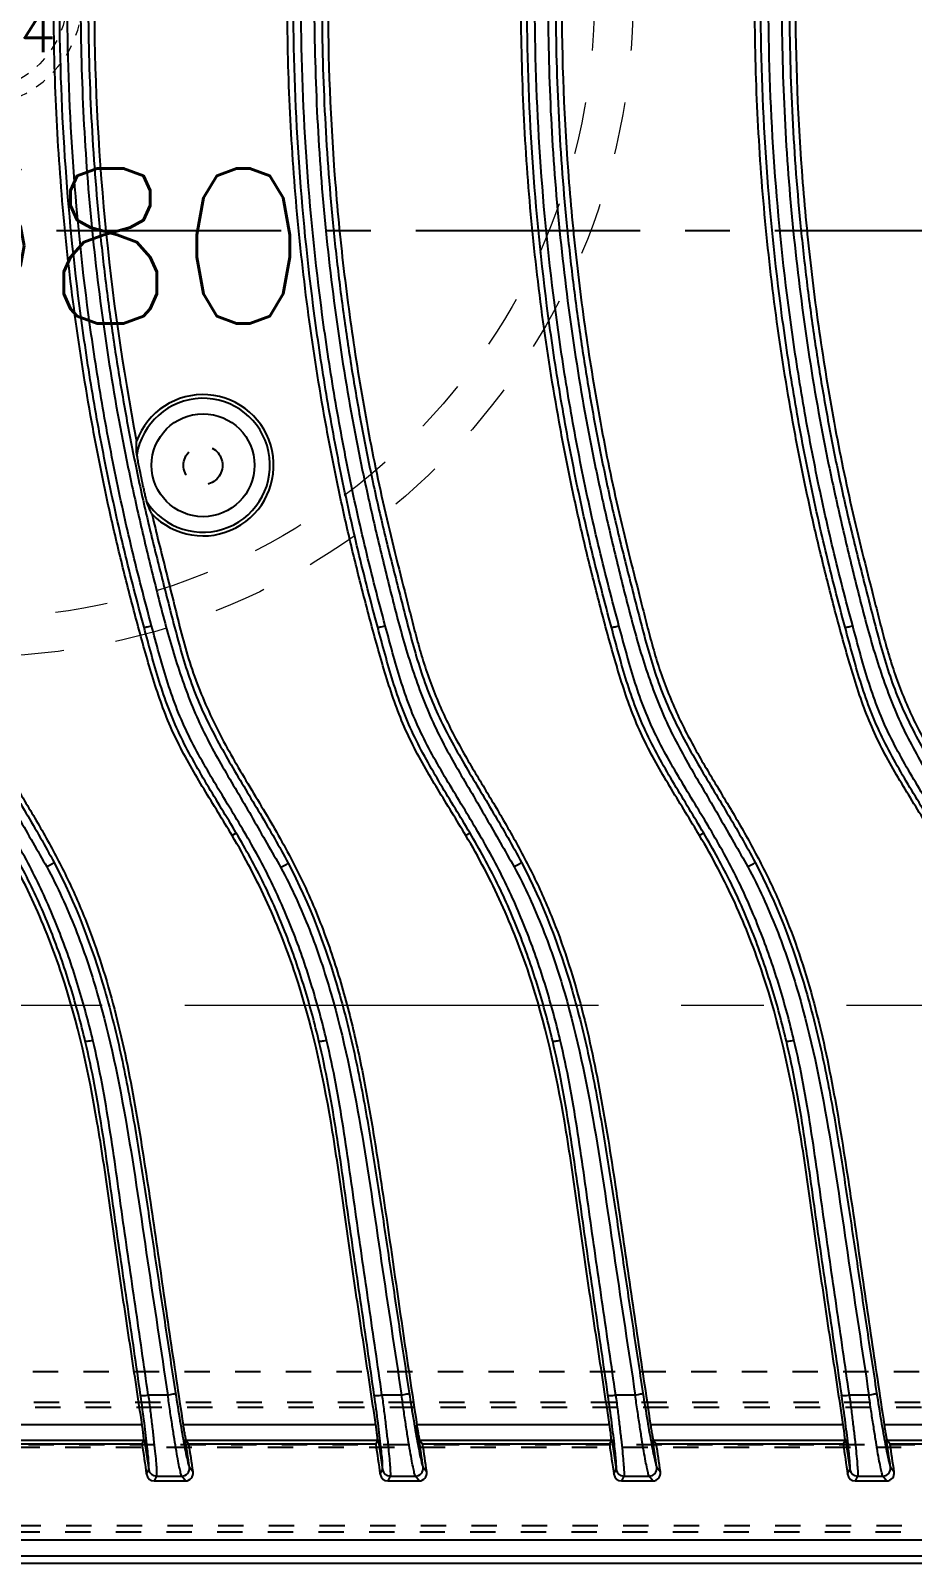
# Model space of a CAD drawing. Header units: millimetres. Extents: x -946 to 3963, y -10008 to 1396.
# Drawn here: x 1426.8 to 1483.7, y -934.9 to -836 of the extents above; entities that cross this region are included whole.
import ezdxf
from ezdxf.enums import TextEntityAlignment as Align

# ---------------------------------------------------------------- set-up
doc = ezdxf.new("R2010")
doc.units = ezdxf.units.MM
doc.header["$LTSCALE"] = 16.335
doc.linetypes.add('CENTER', pattern=[0.6, 0.375, -0.075, 0.075, -0.075])
doc.linetypes.add('HIDDEN', pattern=[0.2, 0.1, -0.1])
doc.layers.get('0').update_dxf_attribs({"linetype": 'CONTINUOUS'})
doc.layers.add('DEFAULT_2', color=8, linetype='HIDDEN')
for name, color, linetype, lineweight in [('moldbase', 7, 'CONTINUOUS', 20), ('screw', 33, 'CONTINUOUS', 13), ('sp', 193, 'CONTINUOUS', 9)]:
    doc.layers.add(name, color=color, linetype=linetype, lineweight=lineweight)
doc.styles.add('TXT', font='txt.shx', dxfattribs={"bigfont": 'gbcbig.shx'})

# ---------------------------------------------------------------- blocks, each defined once
blk = doc.blocks.new('sp_80_th', base_point=(1583.194, -1098.857))
at = {"layer": 'sp', "color": 1, "linetype": 'CENTER', "ltscale": 2.643404}
for p, q in [((1583.194, -1145.607), (1583.194, -1052.107)), ((1536.444, -1098.857), (1629.944, -1098.857))]:
    blk.add_line(p, q, dxfattribs=at)
at = {"layer": 'sp', "linetype": 'HIDDEN', "ltscale": 2.073258}
for radius in [42.5, 40]:
    blk.add_circle((1583.194, -1098.857), radius, dxfattribs=at)
at = {"layer": 'sp', "color": 6, "style": 'TXT'}
blk.add_text('SP%%c80', height=10, dxfattribs=at).set_placement((1583.194, -1114.857), align=Align.MIDDLE)
blk = doc.blocks.new('screw_m14_g')
at = {"layer": 'screw', "color": 1, "linetype": 'CENTER', "ltscale": 0.435384}
for p, q in [((0, -7.7), (0, 7.7)), ((-7.7, 0), (7.7, 0))]:
    blk.add_line(p, q, dxfattribs=at)
at = {"layer": 'screw', "linetype": 'HIDDEN', "ltscale": 0.435384}
blk.add_circle((0, 0), 6, dxfattribs=at)
at = {"layer": 'screw', "color": 92, "linetype": 'HIDDEN', "ltscale": 0.435384}
blk.add_arc((0, 0), 7, 270, 180, dxfattribs=at)
at = {"layer": 'screw', "color": 6, "style": 'TXT'}
blk.add_text('M14', height=2.8, dxfattribs=at).set_placement((-2.38, -3.5))
blk = doc.blocks.new('11')
at = {"layer": 'screw'}
blk.add_blockref('screw_m14_g', (1583.194, -1098.857), dxfattribs=at)
at = {"layer": 'sp'}
blk.add_blockref('sp_80_th', (1583.194, -1098.857), dxfattribs=at)

msp = doc.modelspace()

# ---------------------------------------------------------------- linework, layer by layer
at = {"color": 1, "linetype": 'CENTER', "ltscale": 2.363514}
msp.add_line((1243.194, -848.857), (1883.194, -848.857), dxfattribs=at)
at = {"color": 7, "linetype": 'Continuous'}
for p, q in [((1440.104, -887.744), (1439.834, -887.903)), ((1455.179, -887.744), (1454.909, -887.903)), ((1470.254, -887.744), (1469.984, -887.903)), ((1435.683, -924.001), (1434.423, -924.001)), ((1450.758, -924.001), (1449.498, -924.001)), ((1465.833, -924.001), (1464.573, -924.001)), ((1480.908, -924.001), (1479.648, -924.001)), ((1434.026, -925.914), (1421.594, -925.914)), ((1449.101, -925.914), (1436.669, -925.914)), ((1464.176, -925.914), (1451.744, -925.914)), ((1451.886, -926.868), (1451.749, -925.952)), ((1479.251, -925.914), (1466.819, -925.914)), ((1494.326, -925.914), (1481.894, -925.914)), ((1421.777, -926.917), (1434.142, -926.917)), ((1421.97, -927.152), (1434.019, -927.152)), ((1434.168, -926.867), (1434.019, -927.152)), ((1434.168, -926.867), (1434.456, -928.804)), ((1436.811, -926.868), (1437.045, -927.152)), ((1436.852, -926.917), (1449.217, -926.917)), ((1437.045, -927.152), (1449.094, -927.152)), ((1449.243, -926.867), (1449.094, -927.152)), ((1449.243, -926.867), (1449.531, -928.804)), ((1451.927, -926.917), (1452.12, -927.152)), ((1451.927, -926.917), (1464.292, -926.917)), ((1452.12, -927.152), (1464.169, -927.152)), ((1464.318, -926.867), (1464.169, -927.152)), ((1464.318, -926.867), (1464.606, -928.804)), ((1466.961, -926.868), (1467.195, -927.152)), ((1467.002, -926.917), (1479.367, -926.917)), ((1467.195, -927.152), (1479.244, -927.152)), ((1479.393, -926.867), (1479.244, -927.152)), ((1479.393, -926.867), (1479.681, -928.804)), ((1482.036, -926.868), (1482.27, -927.152)), ((1482.077, -926.917), (1494.442, -926.917)), ((1482.27, -927.152), (1494.319, -927.152)), ((1434.309, -929.11), (1434.456, -928.804)), ((1434.952, -929.234), (1434.805, -929.538)), ((1434.805, -929.538), (1436.819, -929.538)), ((1434.952, -929.234), (1436.582, -929.234)), ((1436.819, -929.538), (1436.582, -929.234)), ((1437.078, -928.657), (1437.315, -928.962)), ((1449.384, -929.11), (1449.531, -928.804)), ((1450.027, -929.234), (1449.88, -929.538)), ((1449.88, -929.538), (1451.894, -929.538)), ((1450.027, -929.234), (1451.657, -929.234)), ((1451.894, -929.538), (1451.657, -929.234)), ((1452.153, -928.657), (1452.39, -928.962)), ((1464.459, -929.11), (1464.606, -928.804)), ((1465.102, -929.234), (1464.955, -929.538)), ((1464.955, -929.538), (1466.969, -929.538)), ((1465.102, -929.234), (1466.732, -929.234)), ((1466.969, -929.538), (1466.732, -929.234)), ((1467.228, -928.657), (1467.465, -928.962)), ((1479.534, -929.11), (1479.681, -928.804)), ((1480.177, -929.234), (1480.03, -929.538)), ((1480.03, -929.538), (1482.044, -929.538)), ((1480.177, -929.234), (1481.807, -929.234)), ((1482.044, -929.538), (1481.807, -929.234)), ((1482.303, -928.657), (1482.54, -928.962)), ((1593.543, -933.363), (1416.663, -933.363)), ((1416.687, -934.367), (1593.518, -934.367)), ((1619.855, -934.859), (1395.982, -934.859))]:
    msp.add_line(p, q, dxfattribs=at)
msp.add_circle((1437.956, -864.007), 3.318, dxfattribs=at)
for centre, radius, start, end in [((1582.354, -833.818), 151.417, 180.01484, 190.90285), ((1437.956, -864.007), 4.556, 223.61929, 160.12371), ((1437.956, -864.007), 4.321, 212.47533, 171.30992), ((1434.805, -929.037), 0.502, 188.38425, 270.00003), ((1434.953, -928.729), 0.503, 188.5979, 269.92974), ((1436.58, -928.73), 0.503, 270.13867, 8.11568), ((1449.88, -929.037), 0.502, 188.38469, 270.00049), ((1450.028, -928.729), 0.503, 188.59791, 269.92975), ((1451.655, -928.73), 0.503, 270.13866, 8.11564), ((1464.955, -929.037), 0.502, 188.39382, 270.0061), ((1465.103, -928.729), 0.503, 188.5979, 269.92974), ((1466.73, -928.73), 0.503, 270.13867, 8.11568), ((1480.03, -929.037), 0.502, 188.39382, 270.0061), ((1480.178, -928.729), 0.503, 188.5979, 269.92974), ((1481.805, -928.73), 0.503, 270.13867, 8.11568)]:
    msp.add_arc(centre, radius, start, end, dxfattribs=at)
for centre, major_axis, ratio, start_param, end_param in [((6646.05, -151.375), (4145.301, 3254.93), 0.999193, 2.623347, 2.623723), ((-210.185, -1172.935), (1649.642, -229.679), 0.999338, 0.285537, 0.286637), ((6661.125, -151.375), (4145.301, 3254.93), 0.999193, 2.623347, 2.623723), ((-195.11, -1172.935), (1649.642, -229.679), 0.999338, 0.285537, 0.286637), ((6676.2, -151.375), (4145.301, 3254.93), 0.999193, 2.623347, 2.623723), ((-180.035, -1172.935), (1649.642, -229.679), 0.999338, 0.285537, 0.286637), ((6691.275, -151.375), (4145.301, 3254.93), 0.999193, 2.623347, 2.623723), ((-164.96, -1172.935), (1649.642, -229.679), 0.999338, 0.285537, 0.286637)]:
    msp.add_ellipse(centre, major_axis=major_axis, ratio=ratio, start_param=start_param, end_param=end_param, dxfattribs=at)
for points, knots in [([(1414.973, -833.857), (1414.988, -836.288), (1415.092, -841.152), (1415.625, -848.429), (1416.506, -855.669), (1417.517, -861.662), (1418.524, -866.416), (1419.215, -869.373), (1419.795, -871.731), (1420.387, -874.085), (1421.041, -876.426), (1421.841, -878.72), (1422.529, -880.407), (1423.333, -882.042), (1424.228, -883.627), (1425.159, -885.192), (1426.072, -886.767), (1426.973, -888.348), (1427.578, -889.399), (1427.883, -889.923)], [0, 0, 0, 0, 0.125113, 0.250209, 0.375276, 0.5003, 0.562798, 0.625282, 0.656518, 0.687749, 0.750213, 0.781482, 0.812719, 0.843913, 0.875129, 0.906375, 0.937601, 0.968803, 1, 1, 1, 1]), ([(1415.476, -833.857), (1415.476, -836.282), (1415.592, -841.122), (1416.032, -847.154), (1416.558, -851.951), (1417.037, -855.536), (1417.6, -859.109), (1418.248, -862.67), (1418.985, -866.221), (1419.836, -869.757), (1420.59, -872.696), (1421.193, -875.042), (1421.678, -876.775), (1422.248, -878.469), (1422.944, -880.113), (1423.761, -881.71), (1424.954, -883.82), (1426.545, -886.427), (1427.773, -888.551), (1428.345, -889.64)], [0, 0, 0, 0, 0.125365, 0.25021, 0.312539, 0.374846, 0.43716, 0.499518, 0.561965, 0.624622, 0.687526, 0.718829, 0.74984, 0.780544, 0.811167, 0.842041, 0.873266, 0.936417, 1, 1, 1, 1]), ([(1415.862, -833.857), (1415.862, -837.827), (1416.098, -843.787), (1416.88, -851.693), (1417.567, -856.611), (1418.228, -860.527), (1418.776, -863.455), (1419.394, -866.37), (1420.079, -869.269), (1420.695, -871.673), (1421.18, -873.6), (1421.546, -875.044), (1421.948, -876.478), (1422.416, -877.894), (1422.963, -879.281), (1423.785, -881.091), (1424.993, -883.263), (1426.545, -885.805), (1428.046, -888.38), (1429.411, -891.03), (1430.584, -893.772), (1431.874, -897.531), (1432.838, -901.391), (1433.573, -905.294), (1434.222, -909.213), (1434.939, -914.125), (1435.784, -920.022), (1436.375, -923.95), (1436.669, -925.914)], [0, 0, 0, 0, 0.124968, 0.187465, 0.249961, 0.281211, 0.31246, 0.343711, 0.374959, 0.406206, 0.421837, 0.43747, 0.453094, 0.468719, 0.484358, 0.499999, 0.531246, 0.562507, 0.593754, 0.625011, 0.656262, 0.68752, 0.750005, 0.781257, 0.812506, 0.875004, 0.937502, 1, 1, 1, 1]), ([(1439.834, -887.903), (1439.239, -886.902), (1438.314, -885.419), (1437.131, -883.411), (1436.303, -881.87), (1435.588, -880.274), (1434.998, -878.628), (1434.483, -876.957), (1433.843, -874.715), (1433.104, -871.898), (1432.266, -868.506), (1431.515, -865.092), (1430.624, -860.519), (1429.698, -854.767), (1428.904, -847.821), (1428.427, -840.846), (1428.321, -836.186), (1428.321, -833.857)], [0, 0, 0, 0, 0.062488, 0.093776, 0.125042, 0.156257, 0.187508, 0.21881, 0.250084, 0.31256, 0.375057, 0.437555, 0.500052, 0.625038, 0.750024, 0.875012, 1, 1, 1, 1]), ([(1434.151, -874.46), (1433.707, -872.816), (1432.853, -869.512), (1431.747, -864.504), (1430.815, -859.449), (1429.794, -852.672), (1428.937, -844.141), (1428.708, -837.286), (1428.708, -833.857)], [0, 0, 0, 0, 0.124315, 0.249197, 0.37441, 0.499582, 0.749568, 1, 1, 1, 1]), ([(1434.636, -874.358), (1434.193, -872.718), (1433.341, -869.422), (1432.239, -864.426), (1431.31, -859.384), (1430.293, -852.624), (1429.438, -844.115), (1429.21, -837.278), (1429.21, -833.857)], [0, 0, 0, 0, 0.124348, 0.249206, 0.374419, 0.499595, 0.749577, 1, 1, 1, 1]), ([(1430.048, -833.857), (1430.064, -836.291), (1430.167, -841.159), (1430.702, -848.443), (1431.583, -855.69), (1432.596, -861.689), (1433.606, -866.447), (1434.297, -869.406), (1434.878, -871.767), (1435.473, -874.123), (1436.129, -876.465), (1436.932, -878.761), (1437.623, -880.449), (1438.429, -882.084), (1439.327, -883.67), (1440.259, -885.236), (1441.174, -886.812), (1442.075, -888.395), (1442.679, -889.448), (1442.985, -889.972)], [0, 0, 0, 0, 0.125114, 0.25021, 0.375277, 0.5003, 0.562799, 0.625283, 0.656519, 0.68775, 0.750214, 0.781482, 0.812719, 0.843914, 0.87513, 0.906376, 0.937601, 0.968803, 1, 1, 1, 1]), ([(1430.551, -833.857), (1430.551, -836.286), (1430.667, -841.135), (1431.109, -847.177), (1431.637, -851.982), (1432.118, -855.572), (1432.682, -859.151), (1433.332, -862.717), (1434.072, -866.273), (1434.926, -869.814), (1435.68, -872.757), (1436.285, -875.105), (1436.773, -876.839), (1437.347, -878.532), (1438.048, -880.174), (1438.868, -881.77), (1440.062, -883.876), (1441.653, -886.48), (1442.877, -888.602), (1443.447, -889.69)], [0, 0, 0, 0, 0.125467, 0.250402, 0.312772, 0.375117, 0.437466, 0.499857, 0.562336, 0.625025, 0.687958, 0.719263, 0.750266, 0.780951, 0.811548, 0.842382, 0.873552, 0.936569, 1, 1, 1, 1]), ([(1454.909, -887.903), (1454.314, -886.902), (1453.389, -885.419), (1452.206, -883.411), (1451.378, -881.87), (1450.663, -880.274), (1450.073, -878.628), (1449.558, -876.957), (1448.918, -874.715), (1448.179, -871.898), (1447.341, -868.506), (1446.59, -865.092), (1445.699, -860.519), (1444.773, -854.767), (1443.979, -847.821), (1443.502, -840.846), (1443.396, -836.186), (1443.396, -833.857)], [0, 0, 0, 0, 0.062488, 0.093776, 0.125042, 0.156257, 0.187508, 0.21881, 0.250084, 0.31256, 0.375057, 0.437555, 0.500052, 0.625038, 0.750024, 0.875012, 1, 1, 1, 1]), ([(1449.226, -874.46), (1448.782, -872.816), (1447.928, -869.512), (1446.822, -864.504), (1445.89, -859.449), (1444.869, -852.672), (1444.012, -844.141), (1443.783, -837.286), (1443.783, -833.857)], [0, 0, 0, 0, 0.124315, 0.249197, 0.37441, 0.499582, 0.749568, 1, 1, 1, 1]), ([(1449.711, -874.358), (1449.268, -872.718), (1448.416, -869.422), (1447.314, -864.426), (1446.385, -859.384), (1445.368, -852.624), (1444.513, -844.115), (1444.285, -837.278), (1444.285, -833.857)], [0, 0, 0, 0, 0.124348, 0.249206, 0.374419, 0.499595, 0.749577, 1, 1, 1, 1]), ([(1445.123, -833.857), (1445.138, -836.288), (1445.242, -841.152), (1445.775, -848.429), (1446.656, -855.669), (1447.667, -861.662), (1448.674, -866.416), (1449.365, -869.373), (1449.945, -871.731), (1450.537, -874.085), (1451.191, -876.426), (1451.991, -878.72), (1452.679, -880.407), (1453.483, -882.042), (1454.378, -883.627), (1455.309, -885.192), (1456.222, -886.767), (1457.123, -888.348), (1457.728, -889.399), (1458.033, -889.923)], [0, 0, 0, 0, 0.125113, 0.250209, 0.375276, 0.5003, 0.562798, 0.625282, 0.656518, 0.687749, 0.750213, 0.781482, 0.812719, 0.843913, 0.875129, 0.906375, 0.937601, 0.968803, 1, 1, 1, 1]), ([(1445.626, -833.857), (1445.626, -836.282), (1445.742, -841.122), (1446.182, -847.154), (1446.708, -851.951), (1447.187, -855.536), (1447.75, -859.109), (1448.398, -862.67), (1449.135, -866.221), (1449.986, -869.757), (1450.74, -872.696), (1451.343, -875.042), (1451.828, -876.775), (1452.398, -878.469), (1453.094, -880.113), (1453.911, -881.71), (1455.104, -883.82), (1456.695, -886.427), (1457.923, -888.551), (1458.495, -889.64)], [0, 0, 0, 0, 0.125365, 0.25021, 0.312539, 0.374846, 0.43716, 0.499518, 0.561965, 0.624622, 0.687526, 0.718829, 0.74984, 0.780544, 0.811167, 0.842041, 0.873266, 0.936417, 1, 1, 1, 1]), ([(1446.012, -833.857), (1446.012, -837.827), (1446.248, -843.787), (1447.03, -851.693), (1447.717, -856.611), (1448.378, -860.527), (1448.926, -863.455), (1449.544, -866.37), (1450.229, -869.269), (1450.845, -871.673), (1451.33, -873.6), (1451.696, -875.044), (1452.098, -876.478), (1452.566, -877.894), (1453.113, -879.281), (1453.935, -881.091), (1455.143, -883.263), (1456.695, -885.805), (1458.196, -888.38), (1459.561, -891.03), (1460.734, -893.772), (1462.024, -897.531), (1462.988, -901.391), (1463.723, -905.294), (1464.372, -909.213), (1465.089, -914.125), (1465.934, -920.022), (1466.525, -923.95), (1466.819, -925.914)], [0, 0, 0, 0, 0.124968, 0.187465, 0.249961, 0.281211, 0.31246, 0.343711, 0.374959, 0.406206, 0.421837, 0.43747, 0.453094, 0.468719, 0.484358, 0.499999, 0.531246, 0.562507, 0.593754, 0.625011, 0.656262, 0.68752, 0.750005, 0.781257, 0.812506, 0.875004, 0.937502, 1, 1, 1, 1]), ([(1469.984, -887.903), (1469.389, -886.902), (1468.464, -885.419), (1467.281, -883.411), (1466.453, -881.87), (1465.738, -880.274), (1465.148, -878.628), (1464.633, -876.957), (1463.994, -874.715), (1463.254, -871.898), (1462.416, -868.506), (1461.665, -865.093), (1460.774, -860.519), (1459.848, -854.767), (1459.054, -847.821), (1458.577, -840.847), (1458.471, -836.187), (1458.471, -833.857)], [0, 0, 0, 0, 0.062488, 0.093776, 0.125042, 0.156257, 0.187508, 0.21881, 0.250084, 0.31256, 0.375057, 0.437555, 0.500052, 0.625038, 0.750024, 0.875012, 1, 1, 1, 1]), ([(1464.301, -874.46), (1463.857, -872.816), (1463.003, -869.512), (1461.897, -864.504), (1460.965, -859.449), (1459.944, -852.672), (1459.087, -844.141), (1458.858, -837.286), (1458.858, -833.857)], [0, 0, 0, 0, 0.124315, 0.249197, 0.37441, 0.499582, 0.749568, 1, 1, 1, 1]), ([(1464.786, -874.358), (1464.343, -872.718), (1463.491, -869.422), (1462.389, -864.426), (1461.46, -859.384), (1460.443, -852.624), (1459.588, -844.115), (1459.36, -837.278), (1459.36, -833.857)], [0, 0, 0, 0, 0.124348, 0.249206, 0.374419, 0.499595, 0.749577, 1, 1, 1, 1]), ([(1460.198, -833.857), (1460.213, -836.288), (1460.317, -841.152), (1460.85, -848.429), (1461.731, -855.669), (1462.742, -861.662), (1463.749, -866.416), (1464.44, -869.373), (1465.02, -871.731), (1465.612, -874.085), (1466.266, -876.426), (1467.066, -878.72), (1467.754, -880.407), (1468.558, -882.042), (1469.453, -883.627), (1470.384, -885.192), (1471.297, -886.767), (1472.198, -888.348), (1472.803, -889.399), (1473.108, -889.923)], [0, 0, 0, 0, 0.125113, 0.250209, 0.375276, 0.5003, 0.562798, 0.625282, 0.656518, 0.687749, 0.750213, 0.781482, 0.812719, 0.843913, 0.875129, 0.906375, 0.937601, 0.968803, 1, 1, 1, 1]), ([(1460.701, -833.857), (1460.701, -836.282), (1460.817, -841.122), (1461.257, -847.154), (1461.783, -851.951), (1462.262, -855.536), (1462.825, -859.109), (1463.473, -862.67), (1464.21, -866.221), (1465.061, -869.757), (1465.815, -872.696), (1466.418, -875.042), (1466.903, -876.775), (1467.473, -878.469), (1468.169, -880.113), (1468.986, -881.71), (1470.179, -883.82), (1471.77, -886.427), (1472.998, -888.551), (1473.57, -889.64)], [0, 0, 0, 0, 0.125365, 0.25021, 0.312539, 0.374846, 0.43716, 0.499518, 0.561965, 0.624622, 0.687526, 0.718829, 0.74984, 0.780544, 0.811167, 0.842041, 0.873266, 0.936417, 1, 1, 1, 1]), ([(1461.087, -833.857), (1461.087, -837.827), (1461.323, -843.787), (1462.105, -851.693), (1462.792, -856.611), (1463.453, -860.527), (1464.001, -863.455), (1464.619, -866.37), (1465.304, -869.269), (1465.92, -871.673), (1466.405, -873.6), (1466.771, -875.044), (1467.173, -876.478), (1467.641, -877.894), (1468.188, -879.281), (1469.01, -881.091), (1470.218, -883.263), (1471.77, -885.805), (1473.271, -888.38), (1474.636, -891.03), (1475.809, -893.772), (1477.099, -897.531), (1478.063, -901.391), (1478.798, -905.294), (1479.447, -909.213), (1480.164, -914.125), (1481.009, -920.022), (1481.6, -923.95), (1481.894, -925.914)], [0, 0, 0, 0, 0.124968, 0.187465, 0.249961, 0.281211, 0.31246, 0.343711, 0.374959, 0.406206, 0.421837, 0.43747, 0.453094, 0.468719, 0.484358, 0.499999, 0.531246, 0.562507, 0.593754, 0.625011, 0.656262, 0.68752, 0.750005, 0.781257, 0.812506, 0.875004, 0.937502, 1, 1, 1, 1]), ([(1485.059, -887.903), (1484.464, -886.902), (1483.539, -885.419), (1482.356, -883.411), (1481.528, -881.87), (1480.813, -880.274), (1480.223, -878.628), (1479.708, -876.957), (1479.068, -874.715), (1478.329, -871.898), (1477.491, -868.506), (1476.74, -865.092), (1475.849, -860.519), (1474.923, -854.767), (1474.129, -847.821), (1473.652, -840.846), (1473.546, -836.186), (1473.546, -833.857)], [0, 0, 0, 0, 0.062488, 0.093776, 0.125042, 0.156257, 0.187508, 0.21881, 0.250084, 0.31256, 0.375057, 0.437555, 0.500052, 0.625038, 0.750024, 0.875012, 1, 1, 1, 1]), ([(1479.376, -874.46), (1478.932, -872.816), (1478.078, -869.512), (1476.972, -864.504), (1476.04, -859.449), (1475.019, -852.672), (1474.162, -844.141), (1473.933, -837.286), (1473.933, -833.857)], [0, 0, 0, 0, 0.124315, 0.249197, 0.37441, 0.499582, 0.749568, 1, 1, 1, 1]), ([(1479.861, -874.358), (1479.418, -872.718), (1478.566, -869.422), (1477.464, -864.426), (1476.535, -859.384), (1475.518, -852.624), (1474.663, -844.115), (1474.435, -837.278), (1474.435, -833.857)], [0, 0, 0, 0, 0.124348, 0.249206, 0.374419, 0.499595, 0.749577, 1, 1, 1, 1]), ([(1475.273, -833.857), (1475.288, -836.288), (1475.392, -841.152), (1475.925, -848.429), (1476.806, -855.669), (1477.817, -861.662), (1478.824, -866.416), (1479.515, -869.373), (1480.095, -871.731), (1480.687, -874.085), (1481.341, -876.426), (1482.141, -878.72), (1482.829, -880.407), (1483.633, -882.042), (1484.528, -883.627), (1485.459, -885.192), (1486.372, -886.767), (1487.273, -888.348), (1487.878, -889.399), (1488.183, -889.923)], [0, 0, 0, 0, 0.125113, 0.250209, 0.375276, 0.5003, 0.562798, 0.625282, 0.656518, 0.687749, 0.750213, 0.781482, 0.812719, 0.843913, 0.875129, 0.906375, 0.937601, 0.968803, 1, 1, 1, 1]), ([(1475.776, -833.857), (1475.776, -836.282), (1475.892, -841.122), (1476.332, -847.154), (1476.858, -851.951), (1477.337, -855.536), (1477.9, -859.109), (1478.548, -862.67), (1479.285, -866.221), (1480.136, -869.757), (1480.89, -872.696), (1481.493, -875.042), (1481.978, -876.775), (1482.548, -878.469), (1483.244, -880.113), (1484.061, -881.71), (1485.254, -883.82), (1486.845, -886.427), (1488.073, -888.551), (1488.645, -889.64)], [0, 0, 0, 0, 0.125365, 0.25021, 0.312539, 0.374846, 0.43716, 0.499518, 0.561965, 0.624622, 0.687526, 0.718829, 0.74984, 0.780544, 0.811167, 0.842041, 0.873266, 0.936417, 1, 1, 1, 1]), ([(1476.162, -833.857), (1476.162, -837.827), (1476.398, -843.787), (1477.18, -851.693), (1477.867, -856.611), (1478.528, -860.527), (1479.076, -863.455), (1479.694, -866.37), (1480.379, -869.269), (1480.995, -871.673), (1481.48, -873.6), (1481.846, -875.044), (1482.248, -876.478), (1482.716, -877.894), (1483.263, -879.281), (1484.085, -881.091), (1485.293, -883.263), (1486.845, -885.805), (1488.346, -888.38), (1489.711, -891.03), (1490.884, -893.772), (1492.174, -897.531), (1493.138, -901.391), (1493.873, -905.294), (1494.522, -909.213), (1495.239, -914.125), (1496.084, -920.022), (1496.675, -923.95), (1496.969, -925.914)], [0, 0, 0, 0, 0.124968, 0.187465, 0.249961, 0.281211, 0.31246, 0.343711, 0.374959, 0.406206, 0.421837, 0.43747, 0.453094, 0.468719, 0.484358, 0.499999, 0.531246, 0.562507, 0.593754, 0.625011, 0.656262, 0.68752, 0.750005, 0.781257, 0.812506, 0.875004, 0.937502, 1, 1, 1, 1]), ([(1433.684, -863.354), (1433.679, -863.267), (1433.667, -862.97), (1433.665, -862.673), (1433.67, -862.463)], [0, 0, 0, 0, 0.293424, 1, 1, 1, 1]), ([(1433.684, -863.354), (1433.686, -863.388), (1433.703, -863.475), (1433.738, -863.693), (1433.772, -863.877), (1433.798, -864.007)], [0, 0, 0, 0, 0.153422, 0.402127, 1, 1, 1, 1]), ([(1433.798, -864.007), (1433.838, -864.216), (1433.923, -864.637), (1434.034, -865.161), (1434.126, -865.576), (1434.193, -865.871), (1434.255, -866.12), (1434.289, -866.27), (1434.31, -866.327)], [0, 0, 0, 0, 0.269198, 0.541825, 0.676255, 0.806162, 0.92362, 1, 1, 1, 1]), ([(1434.658, -867.15), (1434.63, -867.092), (1434.507, -866.821), (1434.392, -866.546), (1434.31, -866.327)], [0, 0, 0, 0, 0.215215, 1, 1, 1, 1]), ([(1434.658, -867.15), (1434.803, -867.776), (1435.106, -869.026), (1435.579, -870.897), (1436.043, -872.771), (1436.496, -874.647), (1437.007, -876.509), (1437.641, -878.334), (1438.405, -880.109), (1439.56, -882.412), (1441.223, -885.168), (1443.203, -888.481), (1444.935, -891.938), (1446.311, -895.55), (1447.398, -899.257), (1448.24, -903.026), (1448.915, -906.826), (1449.703, -911.911), (1450.601, -918.28), (1451.363, -923.369), (1451.744, -925.914)], [0, 0, 0, 0, 0.031238, 0.06248, 0.093745, 0.125021, 0.156259, 0.18749, 0.218771, 0.250064, 0.31255, 0.375066, 0.437545, 0.50006, 0.562563, 0.625055, 0.687551, 0.75004, 0.87502, 1, 1, 1, 1]), ([(1430.849, -901.102), (1430.571, -899.935), (1429.949, -897.617), (1428.973, -894.775), (1428.059, -892.546), (1427.304, -890.891), (1426.462, -889.263), (1425.239, -887.122), (1423.936, -885.021), (1422.693, -882.887), (1421.84, -881.259), (1421.116, -879.582), (1420.339, -877.285), (1419.877, -875.528), (1419.561, -874.358)], [0, 0, 0, 0, 0.12326, 0.24665, 0.308615, 0.370899, 0.433673, 0.496983, 0.624403, 0.687877, 0.750838, 0.813258, 0.875457, 1, 1, 1, 1]), ([(1434.151, -874.461), (1434.154, -874.464), (1434.171, -874.461), (1434.199, -874.46), (1434.246, -874.451), (1434.334, -874.434), (1434.467, -874.402), (1434.578, -874.374), (1434.636, -874.358)], [0, 0, 0, 0, 0.026262, 0.086635, 0.180516, 0.306672, 0.637085, 1, 1, 1, 1]), ([(1440.103, -887.744), (1439.48, -886.69), (1438.509, -885.126), (1437.277, -883.001), (1436.424, -881.364), (1435.702, -879.675), (1434.927, -877.375), (1434.465, -875.622), (1434.151, -874.46)], [0, 0, 0, 0, 0.250929, 0.377174, 0.503202, 0.628744, 0.753253, 1, 1, 1, 1]), ([(1445.924, -901.102), (1445.646, -899.935), (1445.024, -897.617), (1444.048, -894.775), (1443.134, -892.546), (1442.379, -890.891), (1441.537, -889.263), (1440.314, -887.122), (1439.011, -885.021), (1437.768, -882.887), (1436.915, -881.259), (1436.191, -879.582), (1435.414, -877.285), (1434.952, -875.528), (1434.636, -874.358)], [0, 0, 0, 0, 0.12326, 0.24665, 0.308615, 0.370899, 0.433673, 0.496982, 0.624403, 0.687877, 0.750838, 0.813258, 0.875457, 1, 1, 1, 1]), ([(1449.226, -874.461), (1449.229, -874.464), (1449.246, -874.461), (1449.274, -874.46), (1449.321, -874.451), (1449.409, -874.434), (1449.542, -874.402), (1449.653, -874.374), (1449.711, -874.358)], [0, 0, 0, 0, 0.026262, 0.086635, 0.180516, 0.306672, 0.637085, 1, 1, 1, 1]), ([(1455.178, -887.744), (1454.555, -886.69), (1453.584, -885.126), (1452.352, -883.001), (1451.499, -881.364), (1450.777, -879.675), (1450.002, -877.375), (1449.54, -875.622), (1449.226, -874.46)], [0, 0, 0, 0, 0.250929, 0.377174, 0.503202, 0.628744, 0.753253, 1, 1, 1, 1]), ([(1460.999, -901.102), (1460.721, -899.935), (1460.099, -897.617), (1459.123, -894.775), (1458.209, -892.546), (1457.454, -890.891), (1456.612, -889.263), (1455.389, -887.122), (1454.086, -885.021), (1452.843, -882.887), (1451.99, -881.259), (1451.266, -879.582), (1450.489, -877.285), (1450.027, -875.528), (1449.711, -874.358)], [0, 0, 0, 0, 0.12326, 0.24665, 0.308615, 0.370899, 0.433673, 0.496983, 0.624403, 0.687877, 0.750838, 0.813258, 0.875457, 1, 1, 1, 1]), ([(1464.301, -874.461), (1464.304, -874.464), (1464.321, -874.461), (1464.349, -874.46), (1464.396, -874.451), (1464.484, -874.434), (1464.617, -874.402), (1464.728, -874.374), (1464.786, -874.358)], [0, 0, 0, 0, 0.026262, 0.086635, 0.180516, 0.306672, 0.637085, 1, 1, 1, 1]), ([(1470.253, -887.744), (1469.63, -886.69), (1468.659, -885.126), (1467.427, -883.001), (1466.574, -881.364), (1465.852, -879.675), (1465.077, -877.375), (1464.615, -875.622), (1464.301, -874.46)], [0, 0, 0, 0, 0.250929, 0.377174, 0.503202, 0.628744, 0.753253, 1, 1, 1, 1]), ([(1476.074, -901.102), (1475.796, -899.935), (1475.174, -897.617), (1474.198, -894.775), (1473.284, -892.546), (1472.529, -890.891), (1471.687, -889.263), (1470.464, -887.122), (1469.161, -885.021), (1467.918, -882.887), (1467.065, -881.259), (1466.341, -879.582), (1465.564, -877.285), (1465.102, -875.528), (1464.786, -874.358)], [0, 0, 0, 0, 0.12326, 0.24665, 0.308615, 0.370899, 0.433673, 0.496983, 0.624403, 0.687877, 0.750838, 0.813258, 0.875457, 1, 1, 1, 1]), ([(1479.376, -874.461), (1479.379, -874.464), (1479.396, -874.461), (1479.424, -874.46), (1479.471, -874.451), (1479.559, -874.434), (1479.692, -874.402), (1479.803, -874.374), (1479.861, -874.358)], [0, 0, 0, 0, 0.026262, 0.086635, 0.180516, 0.306672, 0.637085, 1, 1, 1, 1]), ([(1485.328, -887.744), (1484.705, -886.69), (1483.734, -885.126), (1482.502, -883.001), (1481.649, -881.364), (1480.927, -879.675), (1480.152, -877.375), (1479.69, -875.622), (1479.376, -874.46)], [0, 0, 0, 0, 0.250929, 0.377174, 0.503202, 0.628744, 0.753253, 1, 1, 1, 1]), ([(1491.149, -901.102), (1490.871, -899.935), (1490.249, -897.617), (1489.273, -894.775), (1488.359, -892.546), (1487.604, -890.891), (1486.762, -889.263), (1485.539, -887.122), (1484.236, -885.021), (1482.993, -882.887), (1482.14, -881.259), (1481.416, -879.582), (1480.639, -877.285), (1480.177, -875.528), (1479.861, -874.358)], [0, 0, 0, 0, 0.12326, 0.24665, 0.308615, 0.370899, 0.433673, 0.496983, 0.624403, 0.687877, 0.750838, 0.813258, 0.875457, 1, 1, 1, 1]), ([(1434.026, -925.914), (1433.785, -924.29), (1433.292, -921.045), (1432.556, -916.177), (1431.888, -911.299), (1430.936, -904.806), (1429.526, -898.36), (1427.128, -892.231), (1425.598, -889.315), (1424.759, -887.903)], [0, 0, 0, 0, 0.124971, 0.249941, 0.374913, 0.499883, 0.749829, 0.874927, 1, 1, 1, 1]), ([(1430.36, -901.171), (1430.082, -900.003), (1429.459, -897.683), (1428.279, -894.271), (1426.835, -890.93), (1425.651, -888.801), (1425.028, -887.744)], [0, 0, 0, 0, 0.248265, 0.496619, 0.746256, 1, 1, 1, 1]), ([(1449.101, -925.914), (1448.86, -924.29), (1448.367, -921.045), (1447.631, -916.177), (1446.963, -911.299), (1446.011, -904.806), (1444.601, -898.36), (1442.203, -892.231), (1440.673, -889.315), (1439.834, -887.903)], [0, 0, 0, 0, 0.124971, 0.249941, 0.374913, 0.499883, 0.749829, 0.874927, 1, 1, 1, 1]), ([(1445.435, -901.171), (1445.157, -900.003), (1444.534, -897.683), (1443.354, -894.271), (1441.91, -890.93), (1440.726, -888.801), (1440.103, -887.744)], [0, 0, 0, 0, 0.248265, 0.496619, 0.746256, 1, 1, 1, 1]), ([(1464.176, -925.914), (1463.935, -924.29), (1463.442, -921.045), (1462.706, -916.177), (1462.038, -911.299), (1461.086, -904.806), (1459.676, -898.36), (1457.278, -892.231), (1455.748, -889.315), (1454.909, -887.903)], [0, 0, 0, 0, 0.124971, 0.249941, 0.374913, 0.499883, 0.749829, 0.874927, 1, 1, 1, 1]), ([(1460.51, -901.171), (1460.232, -900.003), (1459.609, -897.683), (1458.429, -894.271), (1456.985, -890.93), (1455.801, -888.801), (1455.178, -887.744)], [0, 0, 0, 0, 0.248265, 0.496619, 0.746256, 1, 1, 1, 1]), ([(1479.251, -925.914), (1479.01, -924.29), (1478.517, -921.045), (1477.781, -916.177), (1477.113, -911.299), (1476.161, -904.806), (1474.751, -898.36), (1472.353, -892.231), (1470.823, -889.315), (1469.984, -887.903)], [0, 0, 0, 0, 0.124971, 0.249941, 0.374913, 0.499883, 0.749829, 0.874927, 1, 1, 1, 1]), ([(1475.585, -901.171), (1475.307, -900.003), (1474.684, -897.683), (1473.504, -894.271), (1472.06, -890.93), (1470.876, -888.801), (1470.253, -887.744)], [0, 0, 0, 0, 0.248265, 0.496619, 0.746256, 1, 1, 1, 1]), ([(1428.345, -889.64), (1428.345, -889.645), (1428.33, -889.657), (1428.306, -889.677), (1428.262, -889.707), (1428.177, -889.761), (1428.049, -889.833), (1427.939, -889.892), (1427.883, -889.922)], [0, 0, 0, 0, 0.027762, 0.090328, 0.186805, 0.315402, 0.64725, 1, 1, 1, 1]), ([(1427.883, -889.923), (1428.572, -891.219), (1429.791, -893.895), (1431.658, -899.461), (1433.129, -906.651), (1434.359, -915.335), (1435.248, -921.113), (1435.683, -924.001)], [0, 0, 0, 0, 0.125341, 0.250613, 0.500729, 0.750551, 1, 1, 1, 1]), ([(1428.345, -889.64), (1429.722, -892.261), (1431.317, -896.446), (1432.735, -902.182), (1433.547, -906.522), (1434.228, -910.865), (1434.874, -915.203), (1435.521, -919.535), (1435.957, -922.42), (1436.18, -923.861)], [0, 0, 0, 0, 0.251921, 0.377726, 0.502732, 0.627362, 0.751741, 0.875924, 1, 1, 1, 1]), ([(1443.447, -889.69), (1443.447, -889.695), (1443.432, -889.707), (1443.408, -889.728), (1443.363, -889.757), (1443.279, -889.811), (1443.15, -889.883), (1443.041, -889.942), (1442.984, -889.972)], [0, 0, 0, 0, 0.027762, 0.090309, 0.186757, 0.315328, 0.647158, 1, 1, 1, 1]), ([(1442.985, -889.972), (1443.67, -891.267), (1444.884, -893.941), (1446.741, -899.501), (1448.207, -906.679), (1449.436, -915.349), (1450.324, -921.118), (1450.758, -924.001)], [0, 0, 0, 0, 0.125341, 0.250611, 0.500729, 0.75055, 1, 1, 1, 1]), ([(1443.447, -889.69), (1444.818, -892.308), (1446.405, -896.487), (1447.816, -902.214), (1448.626, -906.547), (1449.305, -910.884), (1449.951, -915.216), (1450.597, -919.541), (1451.033, -922.422), (1451.255, -923.861)], [0, 0, 0, 0, 0.251831, 0.377627, 0.50266, 0.627309, 0.751704, 0.875906, 1, 1, 1, 1]), ([(1458.495, -889.64), (1458.495, -889.645), (1458.48, -889.657), (1458.456, -889.677), (1458.412, -889.707), (1458.327, -889.761), (1458.199, -889.833), (1458.089, -889.892), (1458.033, -889.922)], [0, 0, 0, 0, 0.027762, 0.090328, 0.186805, 0.315402, 0.64725, 1, 1, 1, 1]), ([(1458.033, -889.923), (1458.722, -891.219), (1459.941, -893.895), (1461.808, -899.461), (1463.279, -906.651), (1464.509, -915.335), (1465.398, -921.113), (1465.833, -924.001)], [0, 0, 0, 0, 0.125341, 0.250613, 0.500729, 0.750551, 1, 1, 1, 1]), ([(1458.495, -889.64), (1459.872, -892.261), (1461.467, -896.446), (1462.885, -902.182), (1463.697, -906.522), (1464.378, -910.865), (1465.024, -915.203), (1465.671, -919.535), (1466.107, -922.42), (1466.33, -923.861)], [0, 0, 0, 0, 0.251921, 0.377726, 0.502732, 0.627362, 0.751741, 0.875924, 1, 1, 1, 1]), ([(1473.57, -889.64), (1473.57, -889.645), (1473.555, -889.657), (1473.531, -889.677), (1473.487, -889.707), (1473.402, -889.761), (1473.274, -889.833), (1473.164, -889.892), (1473.108, -889.922)], [0, 0, 0, 0, 0.027762, 0.090328, 0.186805, 0.315402, 0.64725, 1, 1, 1, 1]), ([(1473.108, -889.923), (1473.797, -891.219), (1475.016, -893.895), (1476.883, -899.461), (1478.354, -906.651), (1479.584, -915.335), (1480.473, -921.113), (1480.908, -924.001)], [0, 0, 0, 0, 0.125341, 0.250613, 0.500729, 0.750551, 1, 1, 1, 1]), ([(1473.57, -889.64), (1474.947, -892.261), (1476.542, -896.446), (1477.96, -902.182), (1478.772, -906.522), (1479.453, -910.865), (1480.099, -915.203), (1480.746, -919.535), (1481.182, -922.42), (1481.405, -923.861)], [0, 0, 0, 0, 0.251921, 0.377726, 0.502732, 0.627362, 0.751741, 0.875924, 1, 1, 1, 1]), ([(1430.36, -901.171), (1430.363, -901.175), (1430.38, -901.177), (1430.409, -901.178), (1430.457, -901.175), (1430.546, -901.164), (1430.679, -901.139), (1430.79, -901.115), (1430.849, -901.102)], [0, 0, 0, 0, 0.029507, 0.091032, 0.185111, 0.310805, 0.639099, 1, 1, 1, 1]), ([(1433.926, -924.01), (1433.651, -922.099), (1433.098, -918.275), (1432.256, -912.542), (1431.481, -906.819), (1430.804, -903.031), (1430.36, -901.17)], [0, 0, 0, 0, 0.250489, 0.501295, 0.751825, 1, 1, 1, 1]), ([(1434.423, -924.001), (1434.148, -922.089), (1433.595, -918.263), (1432.753, -912.523), (1431.976, -906.781), (1431.295, -902.975), (1430.849, -901.102)], [0, 0, 0, 0, 0.250024, 0.500302, 0.750758, 1, 1, 1, 1]), ([(1445.435, -901.171), (1445.438, -901.175), (1445.455, -901.177), (1445.484, -901.178), (1445.532, -901.175), (1445.621, -901.164), (1445.754, -901.139), (1445.865, -901.115), (1445.924, -901.102)], [0, 0, 0, 0, 0.029507, 0.091032, 0.185111, 0.310805, 0.639099, 1, 1, 1, 1]), ([(1449.001, -924.01), (1448.726, -922.099), (1448.173, -918.275), (1447.331, -912.542), (1446.557, -906.819), (1445.879, -903.031), (1445.435, -901.171)], [0, 0, 0, 0, 0.250489, 0.501295, 0.751825, 1, 1, 1, 1]), ([(1449.498, -924.001), (1449.223, -922.089), (1448.67, -918.263), (1447.828, -912.523), (1447.051, -906.781), (1446.37, -902.975), (1445.924, -901.102)], [0, 0, 0, 0, 0.250024, 0.500302, 0.750758, 1, 1, 1, 1]), ([(1460.51, -901.171), (1460.513, -901.175), (1460.53, -901.177), (1460.559, -901.178), (1460.607, -901.175), (1460.696, -901.164), (1460.829, -901.139), (1460.94, -901.115), (1460.999, -901.102)], [0, 0, 0, 0, 0.029507, 0.091032, 0.185111, 0.310805, 0.639099, 1, 1, 1, 1]), ([(1464.076, -924.01), (1463.801, -922.099), (1463.248, -918.275), (1462.406, -912.542), (1461.631, -906.819), (1460.954, -903.031), (1460.51, -901.17)], [0, 0, 0, 0, 0.250489, 0.501295, 0.751825, 1, 1, 1, 1]), ([(1464.573, -924.001), (1464.298, -922.089), (1463.745, -918.263), (1462.903, -912.523), (1462.126, -906.781), (1461.445, -902.975), (1460.999, -901.102)], [0, 0, 0, 0, 0.250024, 0.500302, 0.750758, 1, 1, 1, 1]), ([(1475.585, -901.171), (1475.588, -901.175), (1475.605, -901.177), (1475.634, -901.178), (1475.682, -901.175), (1475.771, -901.164), (1475.904, -901.139), (1476.015, -901.115), (1476.074, -901.102)], [0, 0, 0, 0, 0.029507, 0.091032, 0.185111, 0.310805, 0.639099, 1, 1, 1, 1]), ([(1479.151, -924.01), (1478.876, -922.099), (1478.323, -918.275), (1477.481, -912.542), (1476.706, -906.819), (1476.029, -903.031), (1475.585, -901.17)], [0, 0, 0, 0, 0.250489, 0.501295, 0.751825, 1, 1, 1, 1]), ([(1479.648, -924.001), (1479.373, -922.089), (1478.82, -918.263), (1477.978, -912.523), (1477.201, -906.781), (1476.52, -902.975), (1476.074, -901.102)], [0, 0, 0, 0, 0.250024, 0.500302, 0.750758, 1, 1, 1, 1]), ([(1434.456, -928.804), (1434.462, -928.788), (1434.466, -928.74), (1434.469, -928.649), (1434.465, -928.519), (1434.45, -928.269), (1434.415, -927.866), (1434.354, -927.283), (1434.272, -926.583), (1434.132, -925.478), (1434.011, -924.61), (1433.925, -924.01)], [0, 0, 0, 0, 0.010917, 0.029705, 0.056592, 0.091671, 0.185367, 0.307909, 0.455421, 0.623443, 1, 1, 1, 1]), ([(1433.926, -924.009), (1433.928, -924.014), (1433.943, -924.022), (1433.994, -924.032), (1434.099, -924.033), (1434.25, -924.023), (1434.364, -924.01), (1434.423, -924.001)], [0, 0, 0, 0, 0.031673, 0.092671, 0.316242, 0.644191, 1, 1, 1, 1]), ([(1434.423, -924.001), (1434.467, -924.339), (1434.552, -924.996), (1434.668, -925.946), (1434.769, -926.816), (1434.852, -927.582), (1434.913, -928.218), (1434.948, -928.657), (1434.962, -928.928), (1434.966, -929.07), (1434.963, -929.166), (1434.959, -929.217), (1434.952, -929.234)], [0, 0, 0, 0, 0.194137, 0.377438, 0.545452, 0.69374, 0.816498, 0.909666, 0.944567, 0.97137, 0.989876, 1, 1, 1, 1]), ([(1435.683, -924.001), (1435.744, -923.992), (1435.861, -923.971), (1436.013, -923.937), (1436.117, -923.904), (1436.164, -923.879), (1436.179, -923.867), (1436.18, -923.861)], [0, 0, 0, 0, 0.355667, 0.682096, 0.903263, 0.966961, 1, 1, 1, 1]), ([(1436.582, -929.234), (1436.571, -929.218), (1436.552, -929.167), (1436.523, -929.07), (1436.489, -928.928), (1436.429, -928.657), (1436.344, -928.218), (1436.231, -927.582), (1436.105, -926.816), (1435.968, -925.947), (1435.825, -924.997), (1435.731, -924.34), (1435.683, -924.001)], [0, 0, 0, 0, 0.010913, 0.030167, 0.057638, 0.093108, 0.187054, 0.310002, 0.457812, 0.624942, 0.807105, 1, 1, 1, 1]), ([(1436.18, -923.861), (1436.273, -924.464), (1436.412, -925.334), (1436.601, -926.439), (1436.728, -927.139), (1436.84, -927.722), (1436.935, -928.168), (1437.002, -928.449), (1437.049, -928.594), (1437.068, -928.642), (1437.078, -928.657)], [0, 0, 0, 0, 0.37436, 0.541579, 0.688687, 0.811348, 0.905747, 0.968928, 0.98842, 1, 1, 1, 1]), ([(1449.531, -928.804), (1449.537, -928.788), (1449.541, -928.74), (1449.544, -928.649), (1449.54, -928.519), (1449.525, -928.269), (1449.49, -927.866), (1449.429, -927.283), (1449.347, -926.583), (1449.207, -925.478), (1449.086, -924.61), (1449, -924.01)], [0, 0, 0, 0, 0.010918, 0.029706, 0.056594, 0.091672, 0.185369, 0.307911, 0.455424, 0.623445, 1, 1, 1, 1]), ([(1449.001, -924.009), (1449.003, -924.014), (1449.018, -924.022), (1449.069, -924.032), (1449.174, -924.033), (1449.325, -924.023), (1449.439, -924.01), (1449.498, -924.001)], [0, 0, 0, 0, 0.031673, 0.092671, 0.316242, 0.644191, 1, 1, 1, 1]), ([(1449.498, -924.001), (1449.542, -924.339), (1449.627, -924.996), (1449.743, -925.946), (1449.844, -926.816), (1449.927, -927.582), (1449.988, -928.218), (1450.023, -928.657), (1450.037, -928.928), (1450.041, -929.07), (1450.038, -929.166), (1450.034, -929.217), (1450.027, -929.234)], [0, 0, 0, 0, 0.194137, 0.377438, 0.545452, 0.69374, 0.816498, 0.909666, 0.944566, 0.97137, 0.989876, 1, 1, 1, 1]), ([(1450.758, -924.001), (1450.819, -923.992), (1450.936, -923.971), (1451.088, -923.937), (1451.192, -923.904), (1451.239, -923.879), (1451.254, -923.867), (1451.255, -923.861)], [0, 0, 0, 0, 0.355658, 0.682104, 0.903273, 0.966963, 1, 1, 1, 1]), ([(1451.657, -929.234), (1451.646, -929.218), (1451.627, -929.167), (1451.598, -929.07), (1451.564, -928.928), (1451.504, -928.657), (1451.419, -928.218), (1451.306, -927.582), (1451.18, -926.816), (1451.043, -925.947), (1450.9, -924.997), (1450.806, -924.34), (1450.758, -924.001)], [0, 0, 0, 0, 0.010913, 0.030167, 0.057638, 0.093108, 0.187054, 0.310002, 0.457812, 0.624942, 0.807105, 1, 1, 1, 1]), ([(1451.255, -923.861), (1451.348, -924.464), (1451.487, -925.334), (1451.676, -926.439), (1451.803, -927.139), (1451.915, -927.722), (1452.009, -928.168), (1452.077, -928.449), (1452.124, -928.594), (1452.143, -928.642), (1452.153, -928.657)], [0, 0, 0, 0, 0.374352, 0.541568, 0.688674, 0.811335, 0.905734, 0.96892, 0.988416, 1, 1, 1, 1]), ([(1464.606, -928.804), (1464.612, -928.788), (1464.616, -928.74), (1464.619, -928.649), (1464.615, -928.519), (1464.6, -928.269), (1464.565, -927.866), (1464.504, -927.283), (1464.422, -926.583), (1464.282, -925.478), (1464.161, -924.61), (1464.075, -924.01)], [0, 0, 0, 0, 0.010917, 0.029705, 0.056592, 0.091671, 0.185367, 0.307909, 0.455421, 0.623443, 1, 1, 1, 1]), ([(1464.076, -924.009), (1464.078, -924.014), (1464.093, -924.022), (1464.144, -924.032), (1464.249, -924.033), (1464.4, -924.023), (1464.514, -924.01), (1464.573, -924.001)], [0, 0, 0, 0, 0.031673, 0.092671, 0.316242, 0.644191, 1, 1, 1, 1]), ([(1464.573, -924.001), (1464.617, -924.339), (1464.702, -924.996), (1464.818, -925.946), (1464.919, -926.816), (1465.002, -927.582), (1465.063, -928.218), (1465.098, -928.657), (1465.112, -928.928), (1465.116, -929.07), (1465.113, -929.166), (1465.109, -929.217), (1465.102, -929.234)], [0, 0, 0, 0, 0.194137, 0.377438, 0.545452, 0.69374, 0.816498, 0.909666, 0.944567, 0.97137, 0.989876, 1, 1, 1, 1]), ([(1465.833, -924.001), (1465.894, -923.992), (1466.011, -923.971), (1466.163, -923.937), (1466.267, -923.904), (1466.314, -923.879), (1466.329, -923.867), (1466.33, -923.861)], [0, 0, 0, 0, 0.355667, 0.682096, 0.903263, 0.966961, 1, 1, 1, 1]), ([(1466.732, -929.234), (1466.721, -929.218), (1466.702, -929.167), (1466.673, -929.07), (1466.639, -928.928), (1466.579, -928.657), (1466.494, -928.218), (1466.381, -927.582), (1466.255, -926.816), (1466.118, -925.947), (1465.975, -924.997), (1465.881, -924.34), (1465.833, -924.001)], [0, 0, 0, 0, 0.010913, 0.030167, 0.057638, 0.093108, 0.187054, 0.310002, 0.457812, 0.624942, 0.807105, 1, 1, 1, 1]), ([(1466.33, -923.861), (1466.423, -924.464), (1466.562, -925.334), (1466.751, -926.439), (1466.878, -927.139), (1466.99, -927.722), (1467.085, -928.168), (1467.152, -928.449), (1467.199, -928.594), (1467.218, -928.642), (1467.228, -928.657)], [0, 0, 0, 0, 0.37436, 0.541579, 0.688687, 0.811348, 0.905747, 0.968928, 0.98842, 1, 1, 1, 1]), ([(1479.681, -928.804), (1479.687, -928.788), (1479.691, -928.74), (1479.694, -928.649), (1479.69, -928.519), (1479.675, -928.269), (1479.64, -927.866), (1479.579, -927.283), (1479.497, -926.583), (1479.357, -925.478), (1479.236, -924.61), (1479.15, -924.01)], [0, 0, 0, 0, 0.010917, 0.029705, 0.056592, 0.091671, 0.185367, 0.307909, 0.455421, 0.623443, 1, 1, 1, 1]), ([(1479.151, -924.009), (1479.153, -924.014), (1479.168, -924.022), (1479.219, -924.032), (1479.324, -924.033), (1479.475, -924.023), (1479.589, -924.01), (1479.648, -924.001)], [0, 0, 0, 0, 0.031673, 0.092671, 0.316242, 0.644191, 1, 1, 1, 1]), ([(1479.648, -924.001), (1479.692, -924.339), (1479.777, -924.996), (1479.893, -925.946), (1479.994, -926.816), (1480.077, -927.582), (1480.138, -928.218), (1480.173, -928.657), (1480.187, -928.928), (1480.191, -929.07), (1480.188, -929.166), (1480.184, -929.217), (1480.177, -929.234)], [0, 0, 0, 0, 0.194137, 0.377438, 0.545452, 0.69374, 0.816498, 0.909666, 0.944567, 0.97137, 0.989876, 1, 1, 1, 1]), ([(1480.908, -924.001), (1480.969, -923.992), (1481.086, -923.971), (1481.238, -923.937), (1481.342, -923.904), (1481.389, -923.879), (1481.404, -923.867), (1481.405, -923.861)], [0, 0, 0, 0, 0.355667, 0.682096, 0.903263, 0.966961, 1, 1, 1, 1]), ([(1481.807, -929.234), (1481.796, -929.218), (1481.777, -929.167), (1481.748, -929.07), (1481.714, -928.928), (1481.654, -928.657), (1481.569, -928.218), (1481.456, -927.582), (1481.33, -926.816), (1481.193, -925.947), (1481.05, -924.997), (1480.956, -924.34), (1480.908, -924.001)], [0, 0, 0, 0, 0.010913, 0.030167, 0.057638, 0.093108, 0.187054, 0.310002, 0.457812, 0.624942, 0.807105, 1, 1, 1, 1]), ([(1481.405, -923.861), (1481.498, -924.464), (1481.637, -925.334), (1481.826, -926.439), (1481.953, -927.139), (1482.065, -927.722), (1482.16, -928.168), (1482.227, -928.449), (1482.274, -928.594), (1482.293, -928.642), (1482.303, -928.657)], [0, 0, 0, 0, 0.37436, 0.541579, 0.688687, 0.811348, 0.905747, 0.968928, 0.98842, 1, 1, 1, 1]), ([(1434.142, -926.917), (1434.146, -926.909), (1434.142, -926.876), (1434.142, -926.815), (1434.131, -926.719), (1434.118, -926.596), (1434.1, -926.447), (1434.07, -926.217), (1434.045, -926.037), (1434.026, -925.914)], [0, 0, 0, 0, 0.028088, 0.090924, 0.186454, 0.311407, 0.461047, 0.630347, 1, 1, 1, 1]), ([(1436.669, -925.914), (1436.687, -926.037), (1436.723, -926.268), (1436.769, -926.54), (1436.804, -926.72), (1436.822, -926.816), (1436.839, -926.877), (1436.846, -926.91), (1436.853, -926.917)], [0, 0, 0, 0, 0.367329, 0.684837, 0.809826, 0.906071, 0.970228, 1, 1, 1, 1]), ([(1449.217, -926.917), (1449.221, -926.909), (1449.217, -926.876), (1449.217, -926.815), (1449.206, -926.719), (1449.193, -926.596), (1449.175, -926.447), (1449.145, -926.217), (1449.12, -926.037), (1449.101, -925.914)], [0, 0, 0, 0, 0.028088, 0.090924, 0.186454, 0.311407, 0.461047, 0.630347, 1, 1, 1, 1]), ([(1451.743, -925.914), (1451.762, -926.038), (1451.798, -926.268), (1451.844, -926.54), (1451.878, -926.72), (1451.897, -926.816), (1451.914, -926.877), (1451.921, -926.91), (1451.927, -926.917)], [0, 0, 0, 0, 0.367573, 0.685232, 0.810039, 0.90616, 0.970249, 1, 1, 1, 1]), ([(1464.292, -926.917), (1464.296, -926.909), (1464.292, -926.876), (1464.292, -926.815), (1464.281, -926.719), (1464.268, -926.596), (1464.25, -926.447), (1464.22, -926.217), (1464.195, -926.037), (1464.176, -925.914)], [0, 0, 0, 0, 0.028088, 0.090924, 0.186454, 0.311407, 0.461047, 0.630347, 1, 1, 1, 1]), ([(1466.819, -925.914), (1466.837, -926.037), (1466.873, -926.268), (1466.919, -926.54), (1466.954, -926.72), (1466.972, -926.816), (1466.989, -926.877), (1466.996, -926.91), (1467.003, -926.917)], [0, 0, 0, 0, 0.367329, 0.684837, 0.809826, 0.906071, 0.970228, 1, 1, 1, 1]), ([(1479.367, -926.917), (1479.371, -926.909), (1479.367, -926.876), (1479.367, -926.815), (1479.356, -926.719), (1479.343, -926.596), (1479.325, -926.447), (1479.295, -926.217), (1479.27, -926.037), (1479.251, -925.914)], [0, 0, 0, 0, 0.028088, 0.090924, 0.186454, 0.311407, 0.461047, 0.630347, 1, 1, 1, 1]), ([(1481.894, -925.914), (1481.912, -926.037), (1481.948, -926.268), (1481.994, -926.54), (1482.029, -926.72), (1482.047, -926.816), (1482.064, -926.877), (1482.071, -926.91), (1482.078, -926.917)], [0, 0, 0, 0, 0.367329, 0.684837, 0.809826, 0.906071, 0.970228, 1, 1, 1, 1]), ([(1436.819, -929.538), (1436.958, -929.538), (1437.251, -929.409), (1437.336, -929.1), (1437.315, -928.962)], [0, 0, 0, 0, 0.499971, 1, 1, 1, 1]), ([(1451.894, -929.538), (1452.033, -929.538), (1452.326, -929.409), (1452.411, -929.1), (1452.39, -928.962)], [0, 0, 0, 0, 0.499972, 1, 1, 1, 1]), ([(1466.969, -929.538), (1467.108, -929.538), (1467.401, -929.409), (1467.486, -929.1), (1467.465, -928.962)], [0, 0, 0, 0, 0.499971, 1, 1, 1, 1]), ([(1482.044, -929.538), (1482.183, -929.538), (1482.476, -929.409), (1482.561, -929.1), (1482.54, -928.962)], [0, 0, 0, 0, 0.499971, 1, 1, 1, 1])]:
    msp.add_open_spline(points, degree=3, knots=knots, dxfattribs=at)
for points in [[(1437.078, -928.657), (1436.989, -928.061), (1436.901, -927.464), (1436.811, -926.868)], [(1452.153, -928.657), (1452.064, -928.061), (1451.976, -927.464), (1451.886, -926.868)], [(1467.228, -928.657), (1467.139, -928.061), (1467.051, -927.464), (1466.961, -926.868)], [(1482.303, -928.657), (1482.214, -928.061), (1482.126, -927.464), (1482.036, -926.868)]]:
    msp.add_open_spline(points, degree=3, dxfattribs=at)
at = {"layer": 'DEFAULT_2', "color": 8, "linetype": 'HIDDEN'}
for p, q in [((1394.299, -922.48), (1621.43, -922.48)), ((1621.43, -924.488), (1394.299, -924.488)), ((1621.522, -924.809), (1394.351, -924.809)), ((1621.094, -927.221), (1393.114, -927.221)), ((1393.136, -927.358), (1621.072, -927.358)), ((1620.247, -932.444), (1395.59, -932.444)), ((1620.181, -932.849), (1395.656, -932.849))]:
    msp.add_line(p, q, dxfattribs=at)
msp.add_circle((1437.956, -864.007), 1.256, dxfattribs=at)
at = {"layer": 'moldbase', "color": 1, "linetype": 'CENTER', "ltscale": 4.353841}
msp.add_line((2018.194, -898.857), (1148.194, -898.857), dxfattribs=at)

# ---------------------------------------------------------------- block references
msp.add_blockref('11', (-160, 265))

doc.saveas('drawing.dxf')
